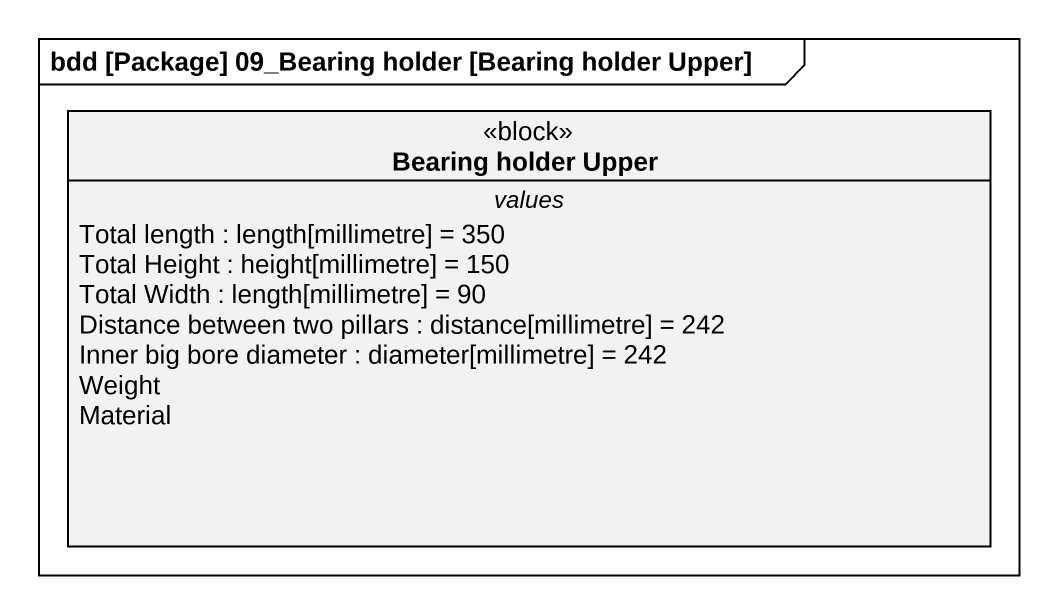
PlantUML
@startuml
mainframe bdd [Package] 09_Bearing holder [Bearing holder Upper]
hide circle
hide empty members
class "Bearing holder Upper" as Bearing_holder_Upper <<block>> {
  -- values --
  Total length : length[millimetre] = 350
  Total Height : height[millimetre] = 150
  Total Width : length[millimetre] = 90
  Distance between two pillars : distance[millimetre] = 242
  Inner big bore diameter : diameter[millimetre] = 242
  Weight
  Material
}
@enduml
